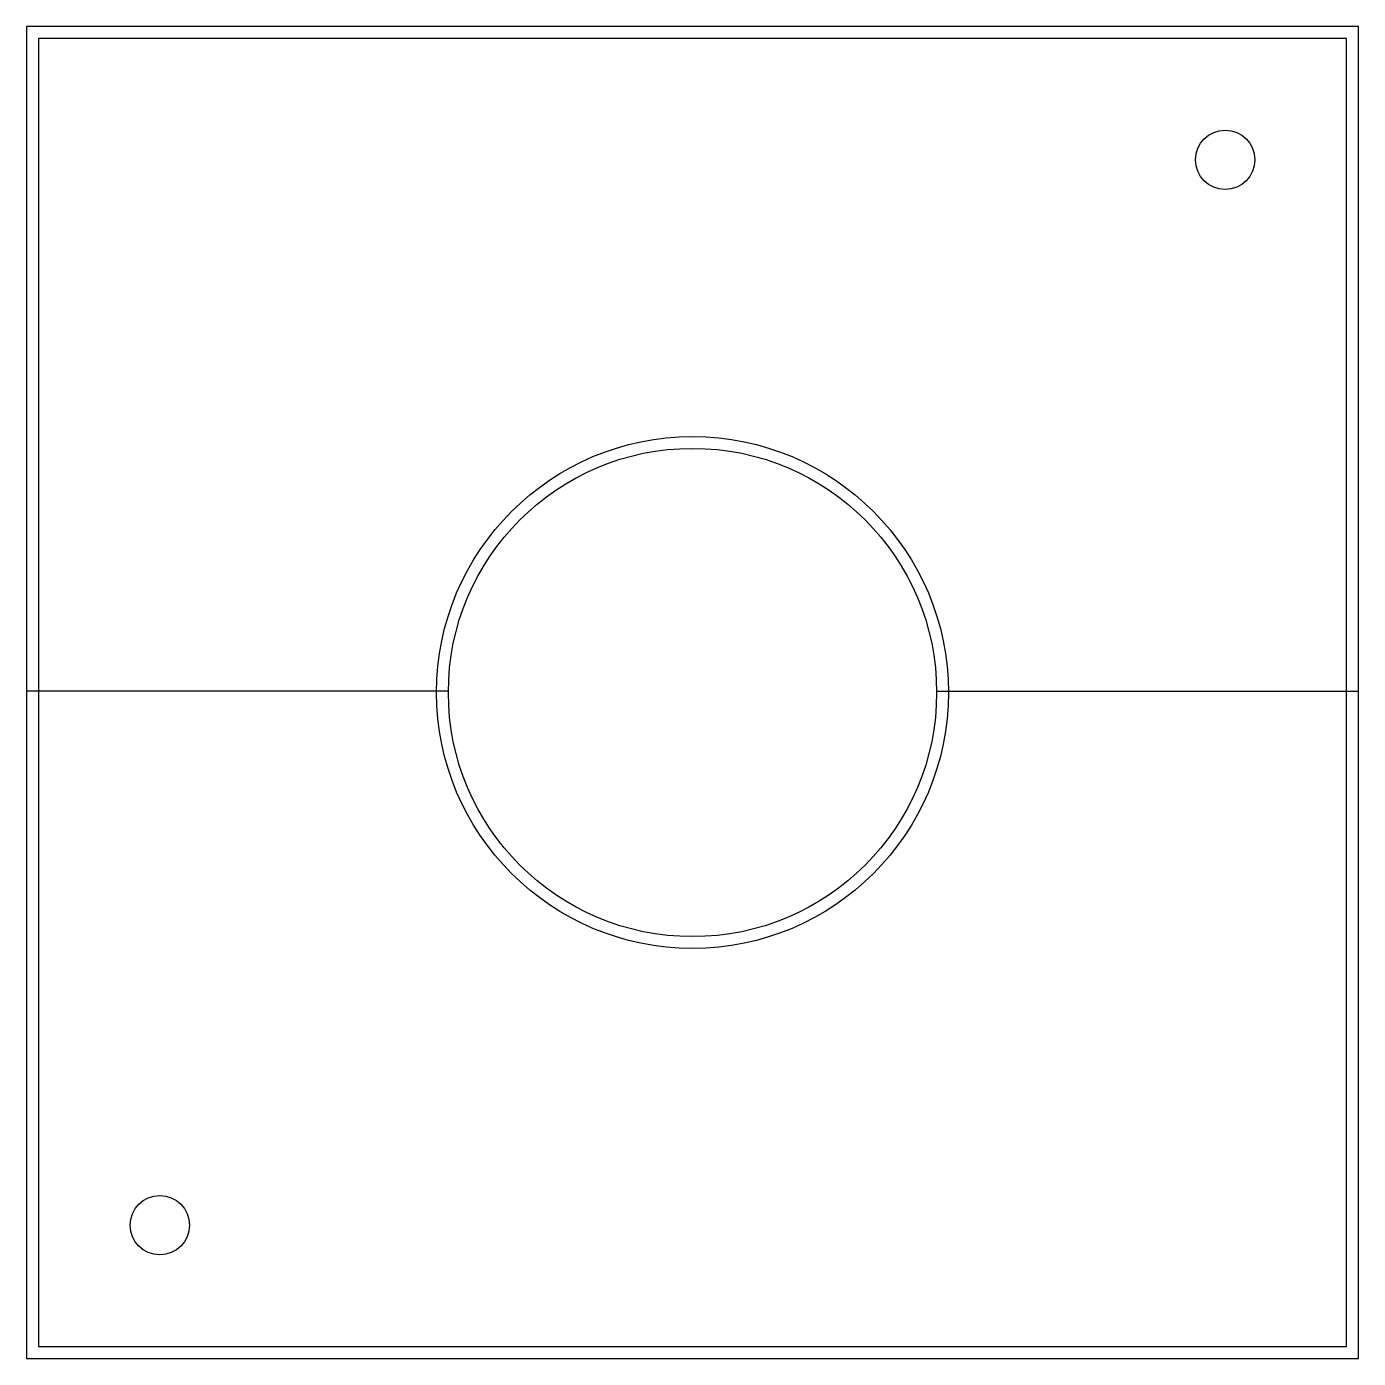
# Model space of a CAD drawing. Header units: metres. Extents: x -1.12 to 1.12, y -1.12 to 1.12.
import ezdxf

# ---------------------------------------------------------------- set-up
doc = ezdxf.new("R2010")
doc.units = ezdxf.units.M
doc.header["$LTSCALE"] = 0.2

msp = doc.modelspace()

# ---------------------------------------------------------------- linework, layer by layer
at = {"flags": 128}
for points in [[(-1.125, -1.125), (1.125, -1.125), (1.125, 1.125), (-1.125, 1.125)], [(-1.105, -1.105), (1.105, -1.105), (1.105, 1.105), (-1.105, 1.105)]]:
    msp.add_lwpolyline(points, close=True, dxfattribs=at)
for points in [[(-0.4125, 0.0021), (-1.125, 0.002)], [(0.4125, 0.0021), (1.125, 0.002)]]:
    msp.add_lwpolyline(points, dxfattribs=at)
for centre, radius in [((0.9, 0.9), 0.05), ((0, 0), 0.4325), ((0, 0), 0.4125), ((-0.9, -0.9), 0.05)]:
    msp.add_circle(centre, radius)

doc.saveas('drawing.dxf')
